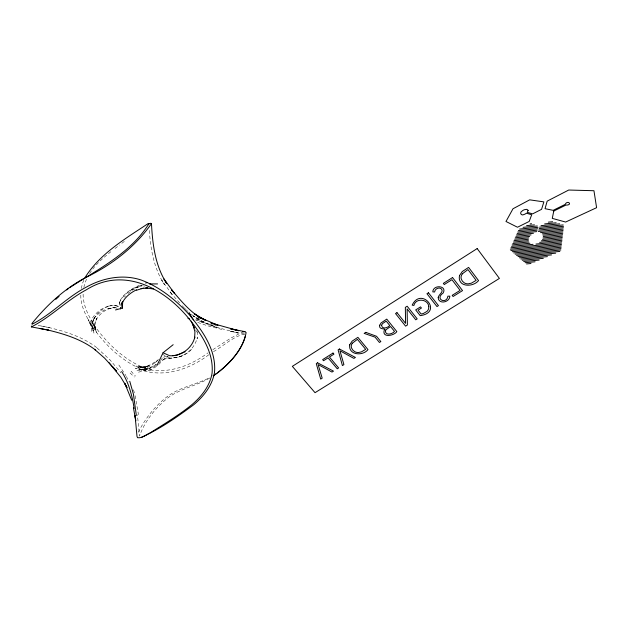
<?xml version="1.0" encoding="UTF-8"?>
<svg xmlns="http://www.w3.org/2000/svg" width="628" height="628" viewBox="0 0 628 628"><rect width="100%" height="100%" fill="white"/><g stroke="black" fill="none" stroke-linecap="round" stroke-linejoin="round"><path stroke-width="0.47" stroke-dasharray="3.14 2.35" d="M197.53 331.545L197.168 338.61L197.263 337.723C194.892 347.535 186.736 355.409 176.892 357.536C170.541 358.258 163.178 357.567 158.696 363.11M119.54 301.715L120.686 309.157L119.54 301.715C123.747 292.993 132.665 287.969 141.316 284.515M91.264 331.474L91.892 324.276L94.412 317.525L92.614 323.224L92.442 329.417L92.237 326.639L93.965 333.099L88.273 319.503L92.638 328.444C87.582 317.792 80.486 307.359 80.808 295.121M93.596 331.003L94.176 324.872L96.814 318.349L95.166 323.577L95.001 329.088L94.781 326.246L96.382 332.228L92.442 322.305L96.249 330.25L92.442 322.305M83.885 287.389L84.592 283.675L86.868 278.51M81.404 288.464L82.347 283.652L83.932 280.112M138.262 432.276C145.406 418.177 155.579 405.256 168.32 395.797C180.519 387.115 195.63 384.65 208.849 378.064M90 322.776C94.176 312.454 104.688 304.823 115.992 305.334L119.972 307.068M91.358 323.349C95.456 313.623 105.849 307.061 116.416 307.775L112.954 307.273L117.248 308.317M119.477 302.68C123.52 293.402 132.971 287.946 142.321 285.206M93.925 318.773C97.34 312.406 103.353 307.579 110.379 305.812M160.587 360.613L163.068 356.861L168.767 356.476M96.037 320.029C99.295 314.165 104.892 309.69 111.423 308.065M89.639 273.533C95.511 264.184 104.154 257.056 112.702 250.258M124.344 297.083L125.522 295.898M136.951 370.842C145.06 369.335 152.824 365.472 158.452 359.373M158.594 364.656L163.57 359.506L168.233 356.319M155.202 362.537L157.314 360.723L147.87 366.038L142.556 367.702L150.013 365.394L144.275 366.917L138.372 367.427L146.787 366.768L140.468 367.09L143.043 367.294L136.08 366.108L145.931 367.843L138.38 366.446C162.291 376.29 188.298 367.576 208.135 352.771M191.579 349.325C184.946 356.83 174.874 358.243 165.462 358.619L162.26 356.979M127.877 293.543L132.053 290.324L141.873 285.206M121.832 243.311L126.142 240.014M115.026 248.492L119.673 244.959M155.367 365.912L147.604 371.007M156.521 366.375L148.687 371.266M156.388 364.491L148.059 369.452L136.935 372.655M208.818 354.765C188.62 370.002 162.063 378.613 137.642 368.769L145.633 370.253L135.373 368.455L142.799 369.719L140.295 369.547L147.031 369.201L138.293 369.876L144.66 369.35L150.712 367.749L143.121 370.049L148.812 368.306L156.333 364.303M213.512 351.641C223.709 345.808 232.831 336.726 244.473 334.041L245.524 334.873M212.829 349.67L230.806 338.107L242.683 331.922M209.846 377.962C196.666 385.773 180.942 388.363 168.437 397.446C155.909 407.486 144.848 420.752 139.573 436.036L137.406 414.723M130.608 290.301L135.554 287.797L142.061 285.779L140.586 286.007L143.365 285.779M182.356 355.778L176.892 357.536L170.879 358.086M143.074 287.231L144.833 286.878M108.636 306.024L115.992 305.334L113.801 305.082L121.502 307.806M108.479 308.403L116.416 307.775M38.088 325.406L49.306 327.612L40.687 325.893M244.473 334.041L229.275 331.05L238.051 333.052L216.126 327.157L202.467 322.454L194.39 318.891M214.886 325.587L216.723 325.979M213.096 325.163L195.873 320.429M221.794 329.425L207.358 325.712L197.271 322.29M48.615 327.471C65.72 331.537 82.951 337.008 97.081 347.857L96.343 347.331L110.198 360.087L120.89 372.828M209.163 324.911L217.107 327.573L197.702 319.244L204.814 322.753L193.251 315.994L199.657 320.382L191.383 314.369M199.578 318.953L193.4 316.292M146.018 368.558C126.864 361.398 111.195 347.245 98.667 331.396C90.856 320.327 82.998 307.861 83.108 293.833M145.241 370.803C121.746 361.814 102.89 343.343 89.608 322.345M162.228 354.153L169.992 358.125M186.155 309.832L187.992 311.535M130.067 373.016L134.384 377.043M183.643 307.32L185.55 309.266L182.112 305.742M179.655 302.986L169.403 291.243L172.763 295.309L161.781 280.324L164.591 284.869C153.852 268.517 150.469 248.743 149.276 229.558M131.087 371.187L135.428 376.062M118.865 364.994L125.945 375.615M195.426 329.779L197.734 333.154M91.759 321.151L94.82 327.251M126.369 376.447L128.873 381.424M133.481 389.8L134.494 393.112M135.122 395.711L138.474 414.668"/><path stroke-width="0.94" d="M194.609 338.257L194.939 331.89L193.173 325.312L194.256 328.044L191.155 321.128M122.735 301.385L122.358 308.105L115.505 309.957M194.868 337.11C192.121 348.226 181.084 356.508 169.607 355.731L163.068 352.74L156.89 365.59M148.734 223.976L150.72 223.262L151.466 223.631C136.001 245.768 113.809 263.336 89.718 275.543C66.89 286.47 47.744 303.944 31.981 323.491L32.012 324.26C51.323 314.518 66.521 297.539 85.824 287.396C102.411 277.937 122.57 273.91 141.049 279.978C159.865 286.98 175.746 299.925 189.169 314.604C202.671 330.87 216.676 350.526 214.462 372.773C212.131 385.773 203.59 396.449 193.722 404.754C177.245 416.898 160.14 428.948 141.418 437.331M85.118 277.458C99.938 253.681 125.349 238.671 148.263 223.505L148.875 223.811C130.255 253.492 97.882 269.231 69.52 287.765M55.782 299.352L59.04 296.4M163.068 352.74L173.171 344.686M66.686 289.955L68.052 288.88M217.327 373.071C229.589 363.541 241.607 350.832 245.532 335.533M213.567 375.685C228.074 365.323 242.801 350.534 246.129 332.55L244.928 331.639L230.672 328.876M213.088 375.764L216.621 373.519M185.087 351.711L176.97 355.103L172.512 355.723M136.574 289.775C130.522 292.75 124.823 297.154 122.005 303.45L122.358 308.105L121.754 302.625M145.688 283.055L147.439 282.474M136.574 290.238L142.674 288.331L141.002 288.629L147.91 288.056L145.774 287.828L153.389 289.021M31.4 326.026L31.416 326.898C51.033 316.889 66.819 300.2 86.374 289.783C122.562 266.892 162.087 287.027 187.058 316.434C200.261 332.338 213.983 351.468 212.068 373.22C209.917 385.945 201.588 396.417 192.003 404.589C178.941 415.202 164.458 423.861 150.233 432.794C146.214 434.623 142.218 438.415 137.548 437.724L136.998 436.342L135.067 415.422L135.758 420.713L133.458 407.792M242.683 331.922L244.928 331.639M530.126 223.89L531.563 223.749M548.315 222.155L552.616 221.747M526.602 225.617L534.444 224.871M544.664 223.898L556.141 222.807M523.093 227.344L537.317 225.994M541.03 225.64L559.666 223.866M519.584 229.063L538.015 227.32M539.538 227.171L563.183 224.934M518.406 230.562L537.584 228.749M539.122 228.6L563.559 226.292M517.778 232.007L537.152 230.178M538.706 230.029L563.395 227.697M517.15 233.451L536.728 231.606M538.298 231.457L563.238 229.11M516.53 234.888L533.447 233.294M540.496 232.635L563.073 230.515M515.902 236.324L531.045 234.903M542.278 233.851L562.916 231.913M515.282 237.761L529.64 236.418M543.016 235.162L562.751 233.318M514.662 239.19L528.815 237.871M543.236 236.521L562.594 234.715M514.042 240.626L528.407 239.284M543.055 237.918L562.429 236.112M513.421 242.055L528.376 240.665M542.459 239.354L562.272 237.51M512.801 243.483L528.839 241.992M541.375 240.83L562.115 238.899M512.189 244.904L529.946 243.256M539.672 242.361L561.958 240.289M511.569 246.325L533.046 244.339M535.927 244.072L561.793 241.678M510.957 247.746L561.636 243.067M510.336 249.167L561.479 244.457M510.854 250.478L561.322 245.838M512.283 251.702L561.165 247.22M513.712 252.927L561.008 248.602M515.141 254.152L560.851 249.983M516.561 255.376L559.838 251.436M517.99 256.601L555.686 253.17M519.411 257.825L551.541 254.905M520.84 259.042L547.412 256.632M522.26 260.259L543.283 258.359M523.681 261.484L539.169 260.086M525.094 262.7L535.072 261.798M526.515 263.917L530.974 263.509M149.283 283.911L157.549 283.927M31.416 326.898L48.646 330.187L40.074 328.515M230.617 328.891L238.664 330.705L210.773 322.941M47.916 330.038C64.684 334.065 81.601 339.34 95.456 349.977L94.616 349.372L104.538 358.093L116.62 371.329L112.53 366.571M211.699 323.255L217.971 325.273L198.801 317.093L205.992 320.563L194.625 313.921L201.062 318.325C189.169 311.025 180.377 300.074 171.413 289.634L174.717 293.669L164.002 279.036L166.71 283.464C155.14 265.785 152.565 244.245 151.466 223.631M187.913 318.247L189.656 319.048M109.052 362.686L120.819 377.247L127.029 387.586L124.697 383.198L131.715 400.24M190.292 314.785L189.004 312.76L193.479 319.864M121.644 371.541C128.787 382.64 132.194 395.624 134.149 408.553M129.753 381.282L133.458 394.251L136.347 415.5M438.203 297.578C438.438 304.768 449.829 302.413 449.836 296.18L447.897 296.149C446.641 304.8 434.38 299.203 443.125 293.048C447.497 285.465 432.99 284.319 432.802 291.879L434.631 291.973C434.749 289.013 438.713 286.918 441.162 288.684C444.443 291.722 438.493 294.461 438.203 297.578M381.573 325.249C381.793 329.81 387.923 327.847 389.745 325.5L386.212 321.12L382.499 323.632L381.573 325.249M528.132 210.372L527.308 212.358L532.623 213.865L541.572 209.336L543.872 201.878L529.679 199.845L512.998 208.755L505.98 221.48L517.503 227.234L529.2 221.441L531.704 214.745L526.429 213.19A7.567 6.806 -19.9 0 1 524.38 214.368C521.224 216.472 518.916 212.515 522.308 210.859A7.544 6.759 -19.4 0 1 524.333 209.728L526.892 209.336L528.132 210.372M379.783 325.163C377.978 330.281 387.421 328.051 384.297 330.045C381.612 338.202 394.211 335.776 396.825 331.608L386.762 319.11L381.07 322.933L379.783 325.163M428.806 306.739L428.759 307.995A6.987 6.209 -3.2 0 1 426.891 311.457L423.225 313.56L421.113 314L418.067 310.146L421.435 308.034L420.532 306.888L415.697 309.918L420.218 315.649C443.658 312.391 421.16 286.219 412.18 305.161L413.915 305.42C415.61 297.68 428.343 298.873 428.806 306.739M349.702 344.851C348.163 355.142 362.811 356.366 367.984 349.6L357.897 337.346L352.12 341.145L349.702 344.851M459.5 275.598C457.192 287.318 472.978 287.483 478.567 280.606L468.606 267.402L462.271 271.555L459.5 275.598M553.77 211.047L552.279 218.379L565.64 222.045L596.6 207.687L593.955 190.724L568.725 190.033L547.169 201.141L545.041 208.684L553.166 210.341L565.09 204.445C567.759 199.296 573.152 205.387 565.844 205.105L553.77 211.047M385.474 330.658C384.917 335.972 392.484 334.214 394.51 331.419L390.585 326.544L386.251 329.496L385.474 330.658M352.284 343.241L351.649 344.403A6.421 5.628 4.3 0 0 351.507 347.881L352.661 349.953L354.561 351.554A6.429 5.628 4.2 0 0 358.384 352.536L361.359 351.908L365.677 349.372L357.411 339.348L352.284 343.241M462.326 273.824L461.58 275.088A6.822 6.084 -9.4 0 0 461.227 278.856L462.326 281.101L464.241 282.82A6.822 6.084 -9.4 0 0 468.229 283.848L471.416 283.149L476.134 280.378L467.978 269.569L462.326 273.824M477.178 248.578L292.342 366.352L315.028 392.681L499.409 278.424L477.178 248.578M317.587 362.819L316.269 363.643L320.704 379.108L322.195 378.174L318.113 364.562L331.992 372.066L333.484 371.132L317.587 362.819M333.013 353.069L322.643 359.624L323.561 360.708L328.051 357.874L337.252 368.785L338.618 367.93L329.417 357.01L333.931 354.168L333.013 353.069M339.434 349.011L338.099 349.859L342.401 365.567L343.924 364.617L339.952 350.785L353.902 358.392L355.424 357.442L339.434 349.011M365.794 332.361L364.146 333.397L375.097 337.158L379.43 342.464L380.843 341.585L376.51 336.27L365.794 332.361M396.982 312.658L395.53 313.568L405.586 326.144L407.391 325.014L407.117 308.921L415.752 319.801L417.204 318.891L407.164 306.221L405.343 307.375L405.586 323.357L396.982 312.658M428.445 292.781L426.954 293.716L436.97 306.558L438.454 305.632L428.445 292.781M452.553 277.545L443.344 283.361L444.247 284.547L451.948 279.688L460.128 290.379L452.184 295.333L453.086 296.502L462.538 290.607L452.553 277.545"/></g></svg>
